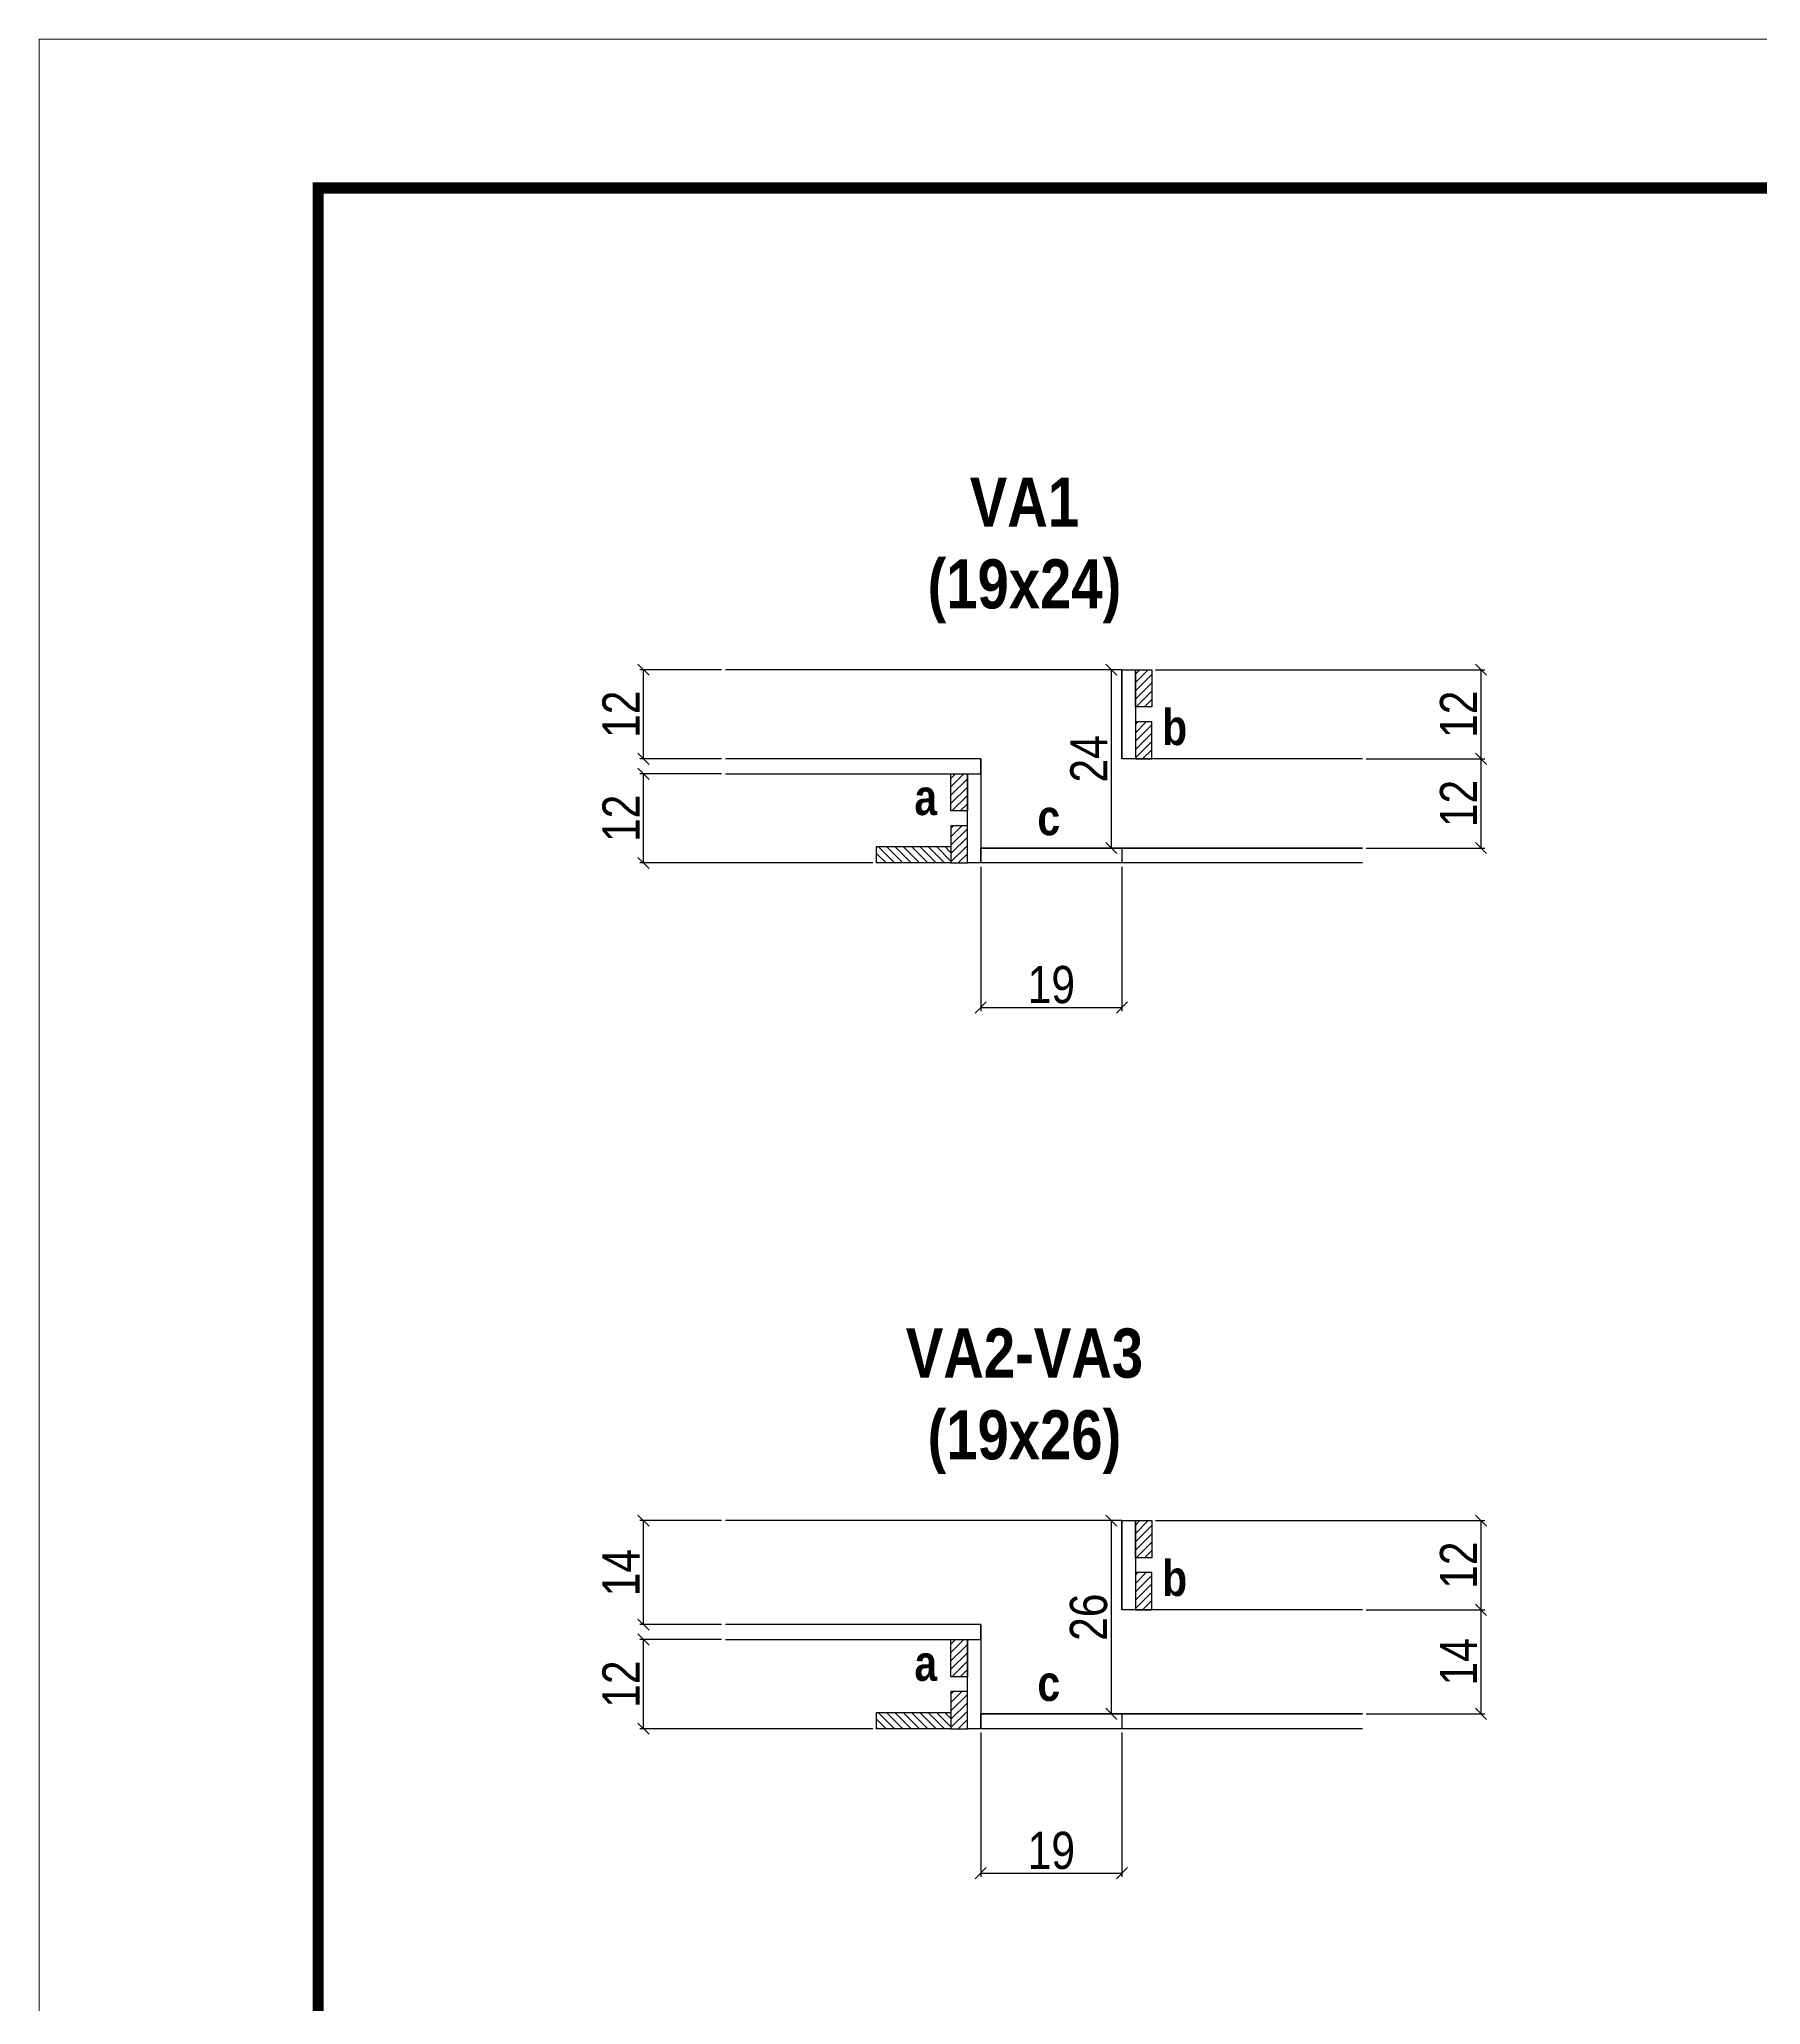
# Model space of a CAD drawing. Extents: x 3330 to 22105, y 1197 to 30204.
# Drawn here: x 4915 to 5378, y 18947 to 19476 of the extents above; entities that cross this region are included whole.
import ezdxf

# ---------------------------------------------------------------- set-up
doc = ezdxf.new("R2010")
doc.units = 0
doc.linetypes.add('DASHED', pattern=[0.75, 0.5, -0.25])
for name, color, linetype, lineweight in [('CONCRETO', 251, 'Continuous', 25), ('Folhas', 255, 'Continuous', 9), ('SARRAFO DE PRESSAO', 251, 'DASHED', 9)]:
    doc.layers.add(name, color=color, linetype=linetype, lineweight=lineweight)
for name, color, linetype in [('COTA', 241, 'Continuous'), ('detalhes', 4, 'Continuous'), ('NOMENCLATURA', 7, 'Continuous'), ('Painéis', 200, 'Continuous'), ('SARR_2.2x10', 60, 'Continuous'), ('SARR_2.2x7', 40, 'Continuous')]:
    doc.layers.add(name, color=color, linetype=linetype)
doc.styles.add('COTA TECNICA 2X', font='techl___.ttf', dxfattribs={"height": 10})
doc.styles.add('TECNICA', font='techb___.ttf', dxfattribs={"height": 10})
doc.dimstyles.new('SECAO', dxfattribs={"dimscale": 0.333333, "dimtxt": 5, "dimasz": 9, "dimexe": 3, "dimexo": 3, "dimgap": 3, "dimtad": 1, "dimdec": 1, "dimlfac": 0.5, "dimzin": 12, "dimdsep": 46, "dimtxsty": 'COTA TECNICA 2X', "dimblk1": 'OBLIQUE', "dimblk2": 'OBLIQUE', "dimsah": 1, "dimcen": 0.9, "dimclrd": 4, "dimclre": 4, "dimclrt": 240, "dimadec": 1, "dimazin": 3, "dimtfac": 1, "dimtdec": 1, "dimtmove": 0, "dimatfit": 3, "dimfxl": 1, "dimtolj": 1, "dimtzin": 12, "dimarcsym": 0})
pattern_1 = [(45, (-118352.1619, -13889.2122), (-1.122532015, 1.122532015), [])]
pattern_2 = [(45, (-118302.5619, -13861.2122), (-1.122532015, 1.122532015), [])]
pattern_3 = [(45, (-118352.1619, -14122.1628), (-1.122532015, 1.122532015), [])]
pattern_4 = [(45, (-118302.5619, -14090.1628), (-1.122532015, 1.122532015), [])]

# ---------------------------------------------------------------- blocks, each defined once
blk = doc.blocks.new('9999999999')
at = {"layer": 'Folhas'}
blk.add_lwpolyline([(98138.98, 34190.21), (99623.98, 34190.21), (99623.98, 35240.21), (98138.98, 35240.21)], close=True, dxfattribs=at)
at = {"layer": 'Folhas', "color": 30, "const_width": 3}
blk.add_lwpolyline([(98213.98, 34230.21), (99583.98, 34230.21), (99583.98, 35200.21), (98213.98, 35200.21)], close=True, dxfattribs=at)
blk = doc.blocks.new('_Oblique')
at = {"color": 0, "linetype": 'ByBlock', "lineweight": -2}
blk.add_line((-0.5, -0.5), (0.5, 0.5), dxfattribs=at)
blk = doc.blocks.new('*D2882')
at = {"layer": 'COTA', "color": 4, "lineweight": -2, "transparency": 16777216}
for p, q in [((5098.31, 19278.33), (5076.29, 19278.33)), ((5077.29, 19254.33), (5077.29, 19278.33)), ((5139.01, 19254.33), (5076.29, 19254.33))]:
    blk.add_line(p, q, dxfattribs=at)
at = {"layer": 'Defpoints', "color": 0, "transparency": 16777216}
for p in [(5077.29, 19278.33), (5099.31, 19278.33), (5140.01, 19254.33)]:
    blk.add_point(p, dxfattribs=at)
at = {"layer": 'COTA', "color": 4, "lineweight": -2, "transparency": 16777216, "xscale": 3, "yscale": 3, "zscale": 3}
for p, rotation in [((5077.29, 19278.33), 90), ((5077.29, 19254.33), 270)]:
    blk.add_blockref('_Oblique', p, dxfattribs=dict(at, rotation=rotation))
at = {"layer": 'COTA', "color": 240, "transparency": 16777216, "insert": (5071.23, 19266.33), "char_height": 10, "attachment_point": 5, "rotation": 90, "style": 'COTA TECNICA 2X'}
blk.add_mtext('\\A1;12', dxfattribs=at)
blk = doc.blocks.new('*D2883')
at = {"layer": 'COTA', "color": 4, "lineweight": -2, "transparency": 16777216}
for p, q in [((5098.31, 19306.33), (5076.29, 19306.33)), ((5077.29, 19282.33), (5077.29, 19306.33)), ((5098.31, 19282.33), (5076.29, 19282.33))]:
    blk.add_line(p, q, dxfattribs=at)
at = {"layer": 'Defpoints', "color": 0, "transparency": 16777216}
for p in [(5077.29, 19306.33), (5099.31, 19306.33), (5099.31, 19282.33)]:
    blk.add_point(p, dxfattribs=at)
at = {"layer": 'COTA', "color": 4, "lineweight": -2, "transparency": 16777216, "xscale": 3, "yscale": 3, "zscale": 3}
for p, rotation in [((5077.29, 19306.33), 90), ((5077.29, 19282.33), 270)]:
    blk.add_blockref('_Oblique', p, dxfattribs=dict(at, rotation=rotation))
at = {"layer": 'COTA', "color": 240, "transparency": 16777216, "insert": (5071.23, 19294.33), "char_height": 10, "attachment_point": 5, "rotation": 90, "style": 'COTA TECNICA 2X'}
blk.add_mtext('\\A1;12', dxfattribs=at)
blk = doc.blocks.new('*D2884')
at = {"layer": 'COTA', "color": 4, "lineweight": -2, "transparency": 16777216}
for p, q in [((5271.74, 19282.33), (5303.63, 19282.33)), ((5302.63, 19258.33), (5302.63, 19282.33)), ((5271.74, 19258.33), (5303.63, 19258.33))]:
    blk.add_line(p, q, dxfattribs=at)
at = {"layer": 'Defpoints', "color": 0, "transparency": 16777216}
for p in [(5270.74, 19282.33), (5302.63, 19282.33), (5270.74, 19258.33)]:
    blk.add_point(p, dxfattribs=at)
at = {"layer": 'COTA', "color": 4, "lineweight": -2, "transparency": 16777216, "xscale": 3, "yscale": 3, "zscale": 3}
for p, rotation in [((5302.63, 19282.33), 90), ((5302.63, 19258.33), 270)]:
    blk.add_blockref('_Oblique', p, dxfattribs=dict(at, rotation=rotation))
at = {"layer": 'COTA', "color": 240, "transparency": 16777216, "insert": (5296.57, 19270.33), "char_height": 10, "attachment_point": 5, "rotation": 90, "style": 'COTA TECNICA 2X'}
blk.add_mtext('\\A1;12', dxfattribs=at)
blk = doc.blocks.new('*D2885')
at = {"layer": 'COTA', "color": 4, "lineweight": -2, "transparency": 16777216}
for p, q in [((5215.01, 19306.33), (5303.63, 19306.33)), ((5302.63, 19282.33), (5302.63, 19306.33)), ((5271.74, 19282.33), (5303.63, 19282.33))]:
    blk.add_line(p, q, dxfattribs=at)
at = {"layer": 'Defpoints', "color": 0, "transparency": 16777216}
for p in [(5214.01, 19306.33), (5302.63, 19306.33), (5270.74, 19282.33)]:
    blk.add_point(p, dxfattribs=at)
at = {"layer": 'COTA', "color": 4, "lineweight": -2, "transparency": 16777216, "xscale": 3, "yscale": 3, "zscale": 3}
for p, rotation in [((5302.63, 19306.33), 90), ((5302.63, 19282.33), 270)]:
    blk.add_blockref('_Oblique', p, dxfattribs=dict(at, rotation=rotation))
at = {"layer": 'COTA', "color": 240, "transparency": 16777216, "insert": (5296.57, 19294.33), "char_height": 10, "attachment_point": 5, "rotation": 90, "style": 'COTA TECNICA 2X'}
blk.add_mtext('\\A1;12', dxfattribs=at)
blk = doc.blocks.new('*D2886')
at = {"layer": 'COTA', "color": 4, "lineweight": -2, "transparency": 16777216}
for p, q in [((5168.01, 19253.33), (5168.01, 19214.45)), ((5206.01, 19253.33), (5206.01, 19214.45)), ((5168.01, 19215.45), (5206.01, 19215.45))]:
    blk.add_line(p, q, dxfattribs=at)
at = {"layer": 'Defpoints', "color": 0, "transparency": 16777216}
for p in [(5168.01, 19254.33), (5206.01, 19254.33), (5206.01, 19215.45)]:
    blk.add_point(p, dxfattribs=at)
at = {"layer": 'COTA', "color": 4, "lineweight": -2, "transparency": 16777216, "xscale": 3, "yscale": 3, "zscale": 3, "rotation": 180}
blk.add_blockref('_Oblique', (5168.01, 19215.45), dxfattribs=at)
at = {"layer": 'COTA', "color": 4, "lineweight": -2, "transparency": 16777216, "xscale": 3, "yscale": 3, "zscale": 3}
blk.add_blockref('_Oblique', (5206.01, 19215.45), dxfattribs=at)
at = {"layer": 'COTA', "color": 240, "transparency": 16777216, "insert": (5187.01, 19221.54), "char_height": 10, "attachment_point": 5, "style": 'COTA TECNICA 2X'}
blk.add_mtext('\\A1;19', dxfattribs=at)
blk = doc.blocks.new('*D2887')
at = {"layer": 'COTA', "color": 4, "lineweight": -2, "transparency": 16777216}
for p, q in [((5205.01, 19306.33), (5202.17, 19306.33)), ((5203.17, 19258.33), (5203.17, 19306.33)), ((5205.01, 19258.33), (5202.17, 19258.33))]:
    blk.add_line(p, q, dxfattribs=at)
at = {"layer": 'Defpoints', "color": 0, "transparency": 16777216}
for p in [(5203.17, 19306.33), (5206.01, 19306.33), (5206.01, 19258.33)]:
    blk.add_point(p, dxfattribs=at)
at = {"layer": 'COTA', "color": 4, "lineweight": -2, "transparency": 16777216, "xscale": 3, "yscale": 3, "zscale": 3}
for p, rotation in [((5203.17, 19306.33), 90), ((5203.17, 19258.33), 270)]:
    blk.add_blockref('_Oblique', p, dxfattribs=dict(at, rotation=rotation))
at = {"layer": 'COTA', "color": 240, "transparency": 16777216, "insert": (5197.1, 19282.33), "char_height": 10, "attachment_point": 5, "rotation": 90, "style": 'COTA TECNICA 2X'}
blk.add_mtext('\\A1;24', dxfattribs=at)
blk = doc.blocks.new('*D2931')
at = {"layer": 'COTA', "color": 4, "lineweight": -2, "transparency": 16777216}
for p, q in [((5098.31, 19045.38), (5076.29, 19045.38)), ((5077.29, 19021.38), (5077.29, 19045.38)), ((5139.01, 19021.38), (5076.29, 19021.38))]:
    blk.add_line(p, q, dxfattribs=at)
at = {"layer": 'Defpoints', "color": 0, "transparency": 16777216}
for p in [(5077.29, 19045.38), (5099.31, 19045.38), (5140.01, 19021.38)]:
    blk.add_point(p, dxfattribs=at)
at = {"layer": 'COTA', "color": 4, "lineweight": -2, "transparency": 16777216, "xscale": 3, "yscale": 3, "zscale": 3}
for p, rotation in [((5077.29, 19045.38), 90), ((5077.29, 19021.38), 270)]:
    blk.add_blockref('_Oblique', p, dxfattribs=dict(at, rotation=rotation))
at = {"layer": 'COTA', "color": 240, "transparency": 16777216, "insert": (5071.23, 19033.38), "char_height": 10, "attachment_point": 5, "rotation": 90, "style": 'COTA TECNICA 2X'}
blk.add_mtext('\\A1;12', dxfattribs=at)
blk = doc.blocks.new('*D2932')
at = {"layer": 'COTA', "color": 4, "lineweight": -2, "transparency": 16777216}
for p, q in [((5098.31, 19077.38), (5076.29, 19077.38)), ((5077.29, 19049.38), (5077.29, 19077.38)), ((5098.31, 19049.38), (5076.29, 19049.38))]:
    blk.add_line(p, q, dxfattribs=at)
at = {"layer": 'Defpoints', "color": 0, "transparency": 16777216}
for p in [(5077.29, 19077.38), (5099.31, 19077.38), (5099.31, 19049.38)]:
    blk.add_point(p, dxfattribs=at)
at = {"layer": 'COTA', "color": 4, "lineweight": -2, "transparency": 16777216, "xscale": 3, "yscale": 3, "zscale": 3}
for p, rotation in [((5077.29, 19077.38), 90), ((5077.29, 19049.38), 270)]:
    blk.add_blockref('_Oblique', p, dxfattribs=dict(at, rotation=rotation))
at = {"layer": 'COTA', "color": 240, "transparency": 16777216, "insert": (5071.21, 19063.38), "char_height": 10, "attachment_point": 5, "rotation": 90, "style": 'COTA TECNICA 2X'}
blk.add_mtext('\\A1;14', dxfattribs=at)
blk = doc.blocks.new('*D2933')
at = {"layer": 'COTA', "color": 4, "lineweight": -2, "transparency": 16777216}
for p, q in [((5271.74, 19053.38), (5303.63, 19053.38)), ((5302.63, 19025.38), (5302.63, 19053.38)), ((5271.74, 19025.38), (5303.63, 19025.38))]:
    blk.add_line(p, q, dxfattribs=at)
at = {"layer": 'Defpoints', "color": 0, "transparency": 16777216}
for p in [(5270.74, 19053.38), (5302.63, 19053.38), (5270.74, 19025.38)]:
    blk.add_point(p, dxfattribs=at)
at = {"layer": 'COTA', "color": 4, "lineweight": -2, "transparency": 16777216, "xscale": 3, "yscale": 3, "zscale": 3}
for p, rotation in [((5302.63, 19053.38), 90), ((5302.63, 19025.38), 270)]:
    blk.add_blockref('_Oblique', p, dxfattribs=dict(at, rotation=rotation))
at = {"layer": 'COTA', "color": 240, "transparency": 16777216, "insert": (5296.56, 19039.38), "char_height": 10, "attachment_point": 5, "rotation": 90, "style": 'COTA TECNICA 2X'}
blk.add_mtext('\\A1;14', dxfattribs=at)
blk = doc.blocks.new('*D2934')
at = {"layer": 'COTA', "color": 4, "lineweight": -2, "transparency": 16777216}
for p, q in [((5215.01, 19077.38), (5303.63, 19077.38)), ((5302.63, 19053.38), (5302.63, 19077.38)), ((5271.74, 19053.38), (5303.63, 19053.38))]:
    blk.add_line(p, q, dxfattribs=at)
at = {"layer": 'Defpoints', "color": 0, "transparency": 16777216}
for p in [(5214.01, 19077.38), (5302.63, 19077.38), (5270.74, 19053.38)]:
    blk.add_point(p, dxfattribs=at)
at = {"layer": 'COTA', "color": 4, "lineweight": -2, "transparency": 16777216, "xscale": 3, "yscale": 3, "zscale": 3}
for p, rotation in [((5302.63, 19077.38), 90), ((5302.63, 19053.38), 270)]:
    blk.add_blockref('_Oblique', p, dxfattribs=dict(at, rotation=rotation))
at = {"layer": 'COTA', "color": 240, "transparency": 16777216, "insert": (5296.57, 19065.38), "char_height": 10, "attachment_point": 5, "rotation": 90, "style": 'COTA TECNICA 2X'}
blk.add_mtext('\\A1;12', dxfattribs=at)
blk = doc.blocks.new('*D2935')
at = {"layer": 'COTA', "color": 4, "lineweight": -2, "transparency": 16777216}
for p, q in [((5168.01, 19020.38), (5168.01, 18981.5)), ((5206.01, 19020.38), (5206.01, 18981.5)), ((5168.01, 18982.5), (5206.01, 18982.5))]:
    blk.add_line(p, q, dxfattribs=at)
at = {"layer": 'Defpoints', "color": 0, "transparency": 16777216}
for p in [(5168.01, 19021.38), (5206.01, 19021.38), (5206.01, 18982.5)]:
    blk.add_point(p, dxfattribs=at)
at = {"layer": 'COTA', "color": 4, "lineweight": -2, "transparency": 16777216, "xscale": 3, "yscale": 3, "zscale": 3, "rotation": 180}
blk.add_blockref('_Oblique', (5168.01, 18982.5), dxfattribs=at)
at = {"layer": 'COTA', "color": 4, "lineweight": -2, "transparency": 16777216, "xscale": 3, "yscale": 3, "zscale": 3}
blk.add_blockref('_Oblique', (5206.01, 18982.5), dxfattribs=at)
at = {"layer": 'COTA', "color": 240, "transparency": 16777216, "insert": (5187.01, 18988.58), "char_height": 10, "attachment_point": 5, "style": 'COTA TECNICA 2X'}
blk.add_mtext('\\A1;19', dxfattribs=at)
blk = doc.blocks.new('*D2936')
at = {"layer": 'COTA', "color": 4, "lineweight": -2, "transparency": 16777216}
for p, q in [((5205.01, 19077.38), (5202.17, 19077.38)), ((5203.17, 19025.38), (5203.17, 19077.38)), ((5205.01, 19025.38), (5202.17, 19025.38))]:
    blk.add_line(p, q, dxfattribs=at)
at = {"layer": 'Defpoints', "color": 0, "transparency": 16777216}
for p in [(5203.17, 19077.38), (5206.01, 19077.38), (5206.01, 19025.38)]:
    blk.add_point(p, dxfattribs=at)
at = {"layer": 'COTA', "color": 4, "lineweight": -2, "transparency": 16777216, "xscale": 3, "yscale": 3, "zscale": 3}
for p, rotation in [((5203.17, 19077.38), 90), ((5203.17, 19025.38), 270)]:
    blk.add_blockref('_Oblique', p, dxfattribs=dict(at, rotation=rotation))
at = {"layer": 'COTA', "color": 240, "transparency": 16777216, "insert": (5197.07, 19051.38), "char_height": 10, "attachment_point": 5, "rotation": 90, "style": 'COTA TECNICA 2X'}
blk.add_mtext('\\A1;26', dxfattribs=at)

msp = doc.modelspace()

# ---------------------------------------------------------------- hatches: boundary and pattern name
at = {"layer": 'SARR_2.2x10'}
h = msp.add_hatch(dxfattribs=at)
h.set_pattern_fill('ANSI31', color=256, scale=0.5, angle=90)
h.set_pattern_definition([(135, (38333.5464, -104257.8432), (-1.122532015, -1.122532015), [])])
h.paths.add_polyline_path([(5140.01, 19258.73), (5140.01, 19254.33), (5160.01, 19254.33), (5160.01, 19258.73)])
h = msp.add_hatch(dxfattribs=at)
h.set_pattern_fill('ANSI31', color=256, scale=0.5, angle=90)
h.set_pattern_definition([(135, (38333.5464, -104490.7938), (-1.122532015, -1.122532015), [])])
h.paths.add_polyline_path([(5140.01, 19025.78), (5140.01, 19021.38), (5160.01, 19021.38), (5160.01, 19025.78)])
at = {"layer": 'SARR_2.2x7'}
h = msp.add_hatch(dxfattribs=at)
h.set_pattern_fill('ANSI31', color=256, scale=0.5)
h.set_pattern_definition(pattern_2)
h.paths.add_polyline_path([(5209.61, 19296.33), (5214.01, 19296.33), (5214.01, 19306.33), (5209.61, 19306.33)])
h = msp.add_hatch(dxfattribs=at)
h.set_pattern_fill('ANSI31', color=256, scale=0.5)
h.set_pattern_definition(pattern_2)
h.paths.add_polyline_path([(5209.61, 19292.33), (5214.01, 19292.33), (5214.01, 19282.33), (5209.61, 19282.33)])
h = msp.add_hatch(dxfattribs=at)
h.set_pattern_fill('ANSI31', color=256, scale=0.5)
h.set_pattern_definition(pattern_1)
h.paths.add_polyline_path([(5160.01, 19268.33), (5164.41, 19268.33), (5164.41, 19278.33), (5160.01, 19278.33)])
h = msp.add_hatch(dxfattribs=at)
h.set_pattern_fill('ANSI31', color=256, scale=0.5)
h.set_pattern_definition(pattern_1)
h.paths.add_polyline_path([(5160.01, 19264.33), (5164.41, 19264.33), (5164.41, 19254.33), (5160.01, 19254.33)])
h = msp.add_hatch(dxfattribs=at)
h.set_pattern_fill('ANSI31', color=256, scale=0.5)
h.set_pattern_definition(pattern_4)
h.paths.add_polyline_path([(5209.61, 19067.38), (5214.01, 19067.38), (5214.01, 19077.38), (5209.61, 19077.38)])
h = msp.add_hatch(dxfattribs=at)
h.set_pattern_fill('ANSI31', color=256, scale=0.5)
h.set_pattern_definition(pattern_4)
h.paths.add_polyline_path([(5209.61, 19063.38), (5214.01, 19063.38), (5214.01, 19053.38), (5209.61, 19053.38)])
h = msp.add_hatch(dxfattribs=at)
h.set_pattern_fill('ANSI31', color=256, scale=0.5)
h.set_pattern_definition(pattern_3)
h.paths.add_polyline_path([(5160.01, 19035.38), (5164.41, 19035.38), (5164.41, 19045.38), (5160.01, 19045.38)])
h = msp.add_hatch(dxfattribs=at)
h.set_pattern_fill('ANSI31', color=256, scale=0.5)
h.set_pattern_definition(pattern_3)
h.paths.add_polyline_path([(5160.01, 19031.38), (5164.41, 19031.38), (5164.41, 19021.38), (5160.01, 19021.38)])

# ---------------------------------------------------------------- linework, layer by layer
at = {"layer": 'CONCRETO', "linetype": 'Continuous'}
for p, q in [((5206.01, 19306.33), (5099.31, 19306.33)), ((5206.01, 19306.33), (5206.01, 19282.33)), ((5168.01, 19282.33), (5099.31, 19282.33)), ((5168.01, 19282.33), (5168.01, 19258.33)), ((5270.74, 19282.33), (5206.01, 19282.33)), ((5270.74, 19258.33), (5168.01, 19258.33)), ((5206.01, 19077.38), (5099.31, 19077.38)), ((5206.01, 19077.38), (5206.01, 19053.38)), ((5168.01, 19049.38), (5099.31, 19049.38)), ((5168.01, 19049.38), (5168.01, 19025.38)), ((5270.74, 19053.38), (5206.01, 19053.38)), ((5270.74, 19025.38), (5168.01, 19025.38))]:
    msp.add_line(p, q, dxfattribs=at)
at = {"layer": 'Painéis', "linetype": 'Continuous'}
for p, q in [((5206.01, 19258.33), (5206.01, 19254.33)), ((5206.01, 19025.38), (5206.01, 19021.38))]:
    msp.add_line(p, q, dxfattribs=at)
for points in [[(5206.01, 19282.33), (5206.01, 19306.33), (5209.61, 19306.33), (5209.61, 19282.33)], [(5164.41, 19254.33), (5164.41, 19278.33), (5168.01, 19278.33), (5168.01, 19254.33)], [(5206.01, 19053.38), (5206.01, 19077.38), (5209.61, 19077.38), (5209.61, 19053.38)], [(5164.41, 19021.38), (5164.41, 19045.38), (5168.01, 19045.38), (5168.01, 19021.38)]]:
    msp.add_lwpolyline(points, close=True, dxfattribs=at)
at = {"layer": 'Painéis', "linetype": 'Continuous', "elevation": 0}
for points in [[(5099.31, 19278.33), (5168.01, 19278.33), (5168.01, 19282.33), (5099.31, 19282.33)], [(5099.31, 19045.38), (5168.01, 19045.38), (5168.01, 19049.38), (5099.31, 19049.38)]]:
    msp.add_lwpolyline(points, dxfattribs=at)
at = {"layer": 'Painéis', "linetype": 'Continuous'}
for points in [[(5270.74, 19254.33), (5168.01, 19254.33), (5168.01, 19258.33), (5270.74, 19258.33)], [(5270.74, 19021.38), (5168.01, 19021.38), (5168.01, 19025.38), (5270.74, 19025.38)]]:
    msp.add_lwpolyline(points, dxfattribs=at)
at = {"layer": 'SARR_2.2x10'}
for points in [[(5140.01, 19258.73), (5160.01, 19258.73), (5160.01, 19254.33), (5140.01, 19254.33)], [(5140.01, 19025.78), (5160.01, 19025.78), (5160.01, 19021.38), (5140.01, 19021.38)]]:
    msp.add_lwpolyline(points, close=True, dxfattribs=at)
at = {"layer": 'SARR_2.2x7'}
for points in [[(5214.01, 19306.33), (5214.01, 19296.33), (5209.61, 19296.33), (5209.61, 19306.33)], [(5214.01, 19282.33), (5214.01, 19292.33), (5209.61, 19292.33), (5209.61, 19282.33)], [(5164.41, 19278.33), (5164.41, 19268.33), (5160.01, 19268.33), (5160.01, 19278.33)], [(5164.41, 19254.33), (5164.41, 19264.33), (5160.01, 19264.33), (5160.01, 19254.33)], [(5214.01, 19077.38), (5214.01, 19067.38), (5209.61, 19067.38), (5209.61, 19077.38)], [(5214.01, 19053.38), (5214.01, 19063.38), (5209.61, 19063.38), (5209.61, 19053.38)], [(5164.41, 19045.38), (5164.41, 19035.38), (5160.01, 19035.38), (5160.01, 19045.38)], [(5164.41, 19021.38), (5164.41, 19031.38), (5160.01, 19031.38), (5160.01, 19021.38)]]:
    msp.add_lwpolyline(points, close=True, dxfattribs=at)

# ---------------------------------------------------------------- block references
at = {"layer": 'SARRAFO DE PRESSAO', "color": 6, "linetype": 'ByBlock'}
msp.add_blockref('9999999999', (-93224.25, -15764.26), dxfattribs=at)

# ---------------------------------------------------------------- texts
at = {"layer": 'detalhes', "style": 'TECNICA'}
for s, p in [('b', (5216.83, 19286.05)), ('a', (5150.17, 19267.22)), ('c', (5183.26, 19261.8)), ('b', (5216.83, 19057.1)), ('a', (5150.17, 19034.27)), ('c', (5183.26, 19028.85))]:
    msp.add_text(s, height=9.6, dxfattribs=at).set_placement(p)
at = {"layer": 'NOMENCLATURA', "char_height": 13.2, "attachment_point": 2, "style": 'TECNICA'}
for s, insert in [('VA1\\P(19x24)', (5179.77, 19358.02)), ('VA2-VA3\\P(19x26)', (5179.77, 19129.07))]:
    msp.add_mtext_dynamic_manual_height_columns(s, width=300.2766, gutter_width=1, heights=[0], dxfattribs=dict(at, insert=insert))

# ---------------------------------------------------------------- dimensions: what is measured, and where the dimension line sits
at = {"layer": 'COTA'}
for base, p1, p2, picture, middle in [((5077.29, 19306.33), (5099.31, 19282.33), (5099.31, 19306.33), '*D2883', (5071.23, 19294.33)), ((5203.17, 19306.33), (5206.01, 19258.33), (5206.01, 19306.33), '*D2887', (5197.1, 19282.33)), ((5302.63, 19306.33), (5270.74, 19282.33), (5214.01, 19306.33), '*D2885', (5296.57, 19294.33)), ((5302.63, 19282.33), (5270.74, 19258.33), (5270.74, 19282.33), '*D2884', (5296.57, 19270.33)), ((5077.29, 19278.33), (5140.01, 19254.33), (5099.31, 19278.33), '*D2882', (5071.23, 19266.33)), ((5077.29, 19077.38), (5099.31, 19049.38), (5099.31, 19077.38), '*D2932', (5071.21, 19063.38)), ((5203.17, 19077.38), (5206.01, 19025.38), (5206.01, 19077.38), '*D2936', (5197.07, 19051.38)), ((5302.63, 19077.38), (5270.74, 19053.38), (5214.01, 19077.38), '*D2934', (5296.57, 19065.38)), ((5302.63, 19053.38), (5270.74, 19025.38), (5270.74, 19053.38), '*D2933', (5296.56, 19039.38)), ((5077.29, 19045.38), (5140.01, 19021.38), (5099.31, 19045.38), '*D2931', (5071.23, 19033.38))]:
    dim = msp.add_linear_dim(base=base, p1=p1, p2=p2, angle=90, dimstyle='SECAO', dxfattribs=at)
    dim.commit()
    dim.dimension.update_dxf_attribs({"geometry": picture, "text_midpoint": middle})
for base, p1, p2, picture, middle in [((5206.01, 19215.45), (5168.01, 19254.33), (5206.01, 19254.33), '*D2886', (5187.01, 19221.54)), ((5206.01, 18982.5), (5168.01, 19021.38), (5206.01, 19021.38), '*D2935', (5187.01, 18988.58))]:
    dim = msp.add_linear_dim(base=base, p1=p1, p2=p2, dimstyle='SECAO', dxfattribs=at)
    dim.commit()
    dim.dimension.update_dxf_attribs({"geometry": picture, "text_midpoint": middle})

doc.saveas('drawing.dxf')
